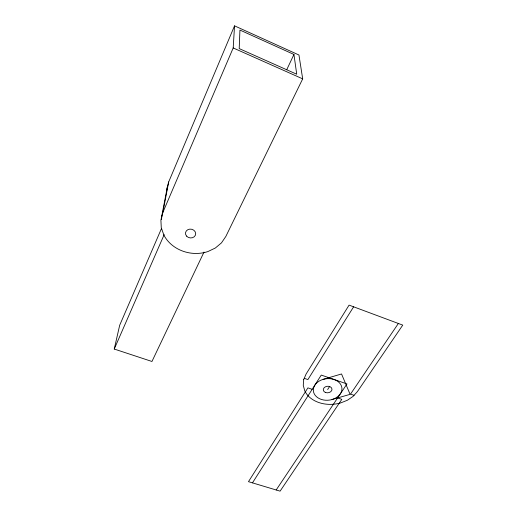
<?xml version="1.0" encoding="UTF-8"?>
<svg xmlns="http://www.w3.org/2000/svg" width="517" height="517" viewBox="0 0 517 517"><rect width="100%" height="100%" fill="white"/><g stroke="black" fill="none" stroke-linecap="round" stroke-linejoin="round"><path stroke-width="0.78" d="M162.842 212.493L233.199 47.945L234.537 25.85L298.949 55.002L302.684 78.855L225.845 236.443L221.476 242.867L215.35 248.011L207.899 251.559A33.948 29.475 8.8 0 1 163.902 235.157L161.272 227.738L160.897 220.003L162.842 212.493L168.684 181.932L234.537 25.85M161.336 218.303L167.25 187.497M204.002 252.076L151.953 361.473L114.244 349.046L119.679 325.277L161.537 228.398M166.829 189.125L168.684 181.932M166.784 189.907L166.429 193.028M161.86 215.57L161.537 219.576M114.244 349.046L164.193 234.589M286.702 69.782L293.947 54.459L239.94 30.057L239.197 48.592L296.726 74.215L293.947 54.459M353.628 306.814L307.899 379.568L304.248 378.321M252.464 482.865L321.264 375.077L346.972 383.937L276.181 489.974M327.636 389.547L329.607 386.522M398.361 323.474L350.52 394.116L354.048 395.318M332.03 399.544L335.378 398.2L338.208 396.268L340.335 393.87A14.347 10.792 -5.8 0 0 334.118 379.51A14.347 10.792 -5.8 0 0 314.814 385.191L313.599 387.924L313.354 390.755A14.347 10.792 -5.8 0 0 332.03 399.544L350.099 394.348L341.537 373.965L323.151 379.362M312.178 389.32L307.893 387.866L248.477 481.67L280.098 491.15L341.821 399.35L337.627 397.935M233.199 47.945L302.684 78.855M303.705 379.581L303.259 385.32L304.752 390.833A28.887 21.856 -6.2 0 0 340.658 402.93L347.359 400.261L353.066 396.403L357.396 391.608L402.756 325.115L349.078 305.12L306.109 374.011L303.705 379.581M186.585 236.12A5.125 4.414 8.8 0 0 195.336 235.332A5.125 4.414 8.8 0 0 189.823 229.121A5.125 4.414 8.8 0 0 186.585 236.12M325.652 392.552A4.362 3.283 -5.8 0 0 331.979 389.185A4.362 3.283 -5.8 0 0 325.271 386.878A4.362 3.283 -5.8 0 0 325.652 392.552"/></g></svg>
